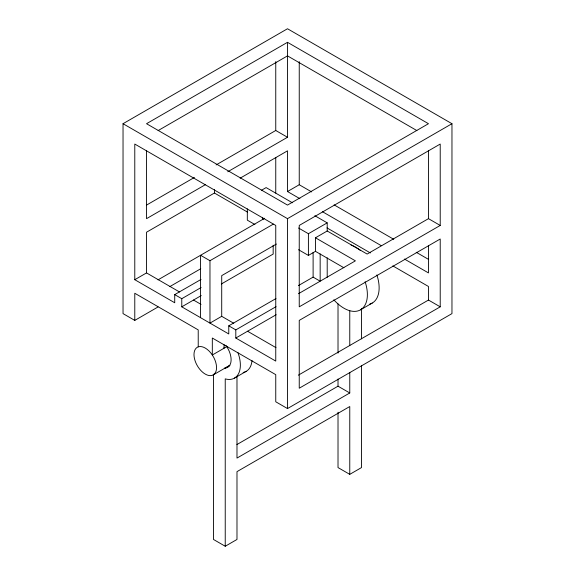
<?xml version="1.0" encoding="UTF-8"?>
<svg xmlns="http://www.w3.org/2000/svg" width="575" height="575" viewBox="0 0 575 575"><rect width="100%" height="100%" fill="white"/><g stroke="black" fill="none" stroke-linecap="round" stroke-linejoin="round"><path stroke-width="0.86" d="M158.053 306.957L134.78 320.397L123.036 313.612L123.036 123.704L287.5 28.75L451.964 123.704L451.964 313.612L287.5 408.566L275.756 401.781L275.756 374.656L212.319 338.028L212.319 354.998L227.032 346.502M287.5 42.313L146.532 123.704L287.5 205.088L428.468 123.704L287.5 42.313L287.5 137.267L227.729 171.774M158.147 130.561L287.5 55.883L416.853 130.561M146.402 205.167L194.422 177.445M216.114 164.917L275.756 130.489L287.5 137.267M205.527 184.597L146.532 218.658L146.532 150.686M247.458 212.089L214.432 193.02L146.532 232.221L146.532 272.917L179.558 291.985M240.149 178.171L287.5 150.837L287.5 191.533L299.891 198.684M261.611 190.196L266.117 187.594L292.409 202.774M276.05 306.655L235.807 329.892L235.807 338.028L275.756 361.086L275.756 225.436L134.78 144.052L134.78 279.702L146.532 272.917M287.5 191.533L299.244 184.748L311.643 191.899M158.017 279.853L264.673 218.27M200.567 317.68L200.567 255.286L209.968 260.705L273.298 224.142M169.769 286.63L200.747 268.741M123.036 123.704L287.5 218.658L451.964 123.704M134.78 279.702L174.721 302.759L174.721 294.623L201.034 279.428M174.721 294.623L181.772 298.691L201.121 287.522M276.402 244.052L221.713 275.626L221.713 316.322L233.745 323.272M181.772 298.691L181.772 306.827L201.25 295.579M221.361 283.978L273.168 254.064L273.168 245.216M298.526 228.009L308.408 233.716L327.204 222.863L327.204 230.999L367.145 254.064L428.468 218.658L440.22 225.443L440.22 144.052L299.244 225.436L299.244 306.827L440.22 225.443M343.879 267.756L315.459 251.347L315.459 237.784L327.204 230.999M298.526 249.715L308.408 255.415L315.459 251.347M221.713 316.322L209.968 323.107L209.968 260.705M181.772 306.827L228.764 333.96L228.764 325.817L275.964 298.569M298.403 285.61L313.109 277.121L320.16 281.189L320.16 253.913M298.49 293.703L355.4 260.842L315.459 237.784M235.807 338.028L276.173 314.726M213.138 374.957L229.856 365.305M225.235 368.086L229.641 365.542M234.463 378.12L246.208 371.335M360.503 309.832L372.248 303.047M298.346 375.173L428.468 300.049L440.22 306.827L440.22 239.006L299.244 320.39L299.244 388.218L440.22 306.827M236.907 444.561L338.014 386.184L349.765 392.969L349.765 372.406M349.765 392.969L236.986 458.081L236.986 376.567M213.49 374.188L213.49 539.465L225.235 546.25L236.986 539.465L236.986 471.644L349.765 406.532L349.765 474.353L361.51 467.576L361.51 365.635M334.104 204.873L393.746 239.301M416.207 252.274L428.598 259.426M322.352 211.65L381.225 245.64M404.462 259.052L428.468 272.917L428.468 245.489M314.834 215.718L327.204 222.863M327.002 227.901L370.379 252.943M392.84 265.909L428.468 286.479L428.468 300.049M254.926 224.537L247.322 220.153L247.322 208.862M193.523 300.049L201.042 304.391M247.559 331.243L275.978 347.652M228.764 325.817L235.807 329.892M349.765 474.353L338.014 467.576L338.014 412.246M223.847 347.897L224.063 348.213L224.063 344.641M198.231 346.847L198.217 329.892L134.78 293.264L134.78 320.397M428.468 150.686L428.468 218.658M361.51 308.401L361.51 338.804M349.765 310.716L349.765 345.582M338.014 303.931L338.014 353.107M338.014 379.033L338.014 386.184M327.204 257.837L327.204 277.301M313.109 252.482L313.109 277.121M308.408 233.716L308.408 255.415M299.244 61.676L299.244 184.748M287.5 218.658L287.5 408.566M275.756 61.618L275.756 130.489M275.756 157.435L275.756 193.135M225.235 546.25L225.235 378.868L226.061 379.083A28.498 16.452 60 0 0 237.985 352.734M214.432 189.628L214.432 193.02M365.125 281.721A33.228 19.183 60 0 1 350.707 310.953L349.6 310.673A33.228 19.183 60 0 1 338.179 304.074L337.065 303.082A33.228 19.183 60 0 1 333.845 299.783M252.015 360.518A28.498 16.452 60 0 1 243.153 372.463M225.795 345.309A16.61 9.595 60 0 1 225.508 368.058L225.005 368.108A16.61 9.595 60 0 1 224.494 368.115M376.877 274.936A33.228 19.183 60 0 1 369.632 304.146M351.052 245.022A33.228 19.183 60 0 1 360.216 250.312M263.098 219.686A4.981 2.875 60 0 1 262.61 217.709M212.534 355.328L212.103 354.682A15.949 9.207 60 0 0 200.33 346.531A15.949 9.207 60 0 0 193.991 354.408L193.998 355.048A15.949 9.207 60 0 0 205.397 374.181A15.949 9.207 60 0 0 216.545 367.77L216.538 367.13A15.949 9.207 60 0 0 212.534 355.328"/></g></svg>
